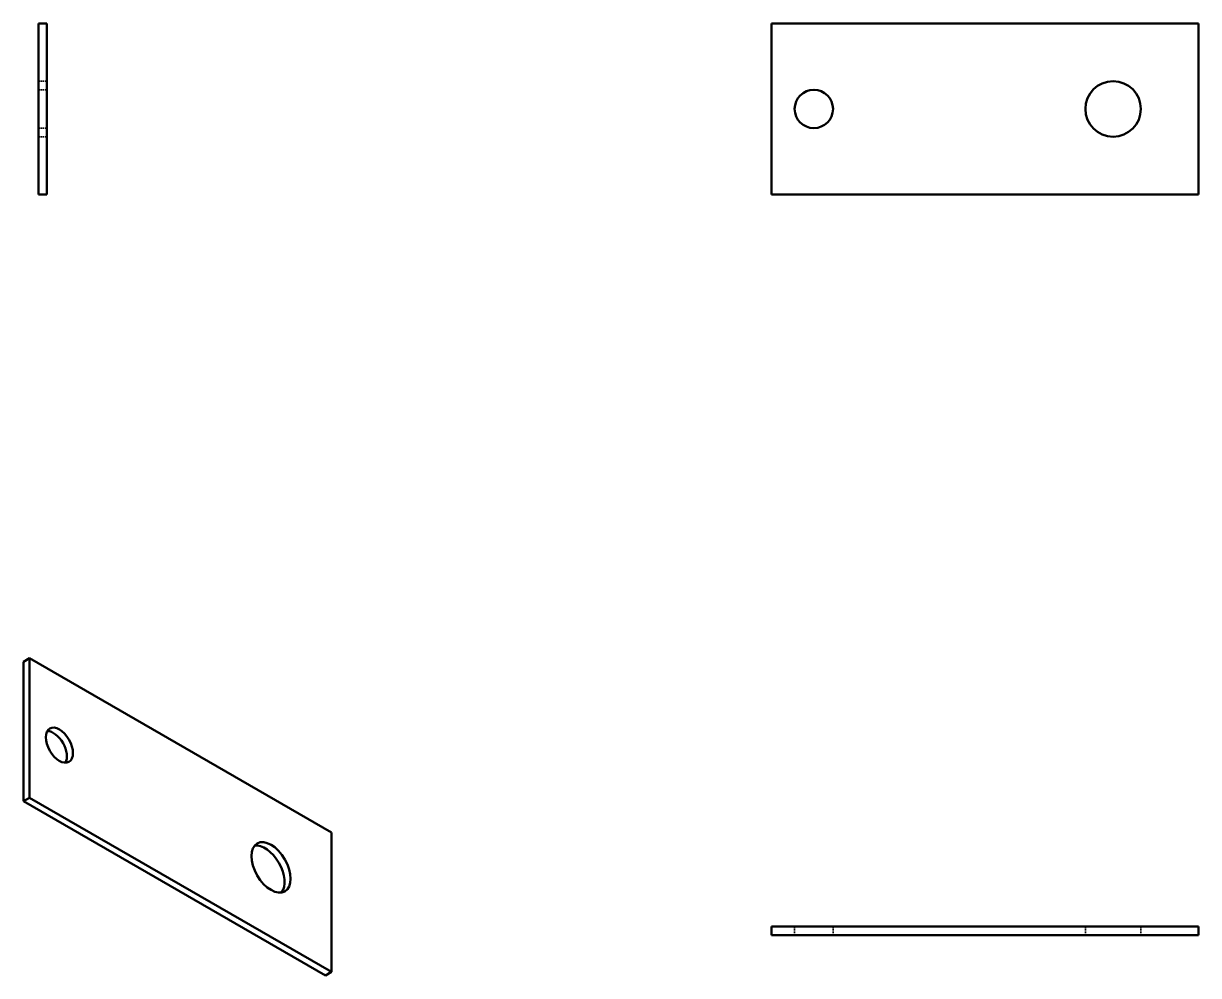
# Model space of a CAD drawing. Header units: millimetres. Extents: x 68 to 206, y 50 to 161.
import ezdxf

# ---------------------------------------------------------------- set-up
doc = ezdxf.new("R2010")
doc.units = ezdxf.units.MM
doc.linetypes.add('DASHED', pattern=[0.2067, 0.1654, -0.0413])
doc.layers.add('Hidden (ANSI)', color=7, linetype='DASHED', lineweight=35)
doc.layers.add('Visible (ANSI)', color=7, linetype='Continuous', lineweight=50)

msp = doc.modelspace()

# ---------------------------------------------------------------- linework, layer by layer
at = {"layer": 'Hidden (ANSI)'}
for p, q in [((69.82, 154.31), (70.82, 154.31)), ((69.82, 153.31), (70.82, 153.31)), ((69.82, 148.81), (70.82, 148.81)), ((69.82, 147.81), (70.82, 147.81)), ((158.39, 54.32), (158.39, 55.32)), ((162.89, 54.32), (162.89, 55.32)), ((192.44, 54.32), (192.44, 55.32)), ((198.94, 54.32), (198.94, 55.32))]:
    msp.add_line(p, q, dxfattribs=at)
at = {"layer": 'Visible (ANSI)'}
for p, q in [((69.82, 161.06), (70.82, 161.06)), ((69.82, 161.06), (69.82, 141.06)), ((70.82, 141.06), (70.82, 161.06)), ((155.69, 141.06), (155.69, 161.06)), ((155.69, 161.06), (205.69, 161.06)), ((205.69, 161.06), (205.69, 141.06)), ((69.82, 141.06), (70.82, 141.06)), ((205.69, 141.06), (155.69, 141.06)), ((68.08, 86.34), (68.79, 86.75)), ((68.79, 70.42), (68.79, 86.75)), ((68.79, 86.75), (104.14, 66.34)), ((68.08, 86.34), (68.08, 70.01)), ((68.08, 70.01), (68.79, 70.42)), ((104.14, 50.01), (68.79, 70.42)), ((68.08, 70.01), (103.44, 49.6)), ((104.14, 66.34), (104.14, 50.01)), ((155.69, 54.32), (155.69, 55.32)), ((205.69, 55.32), (155.69, 55.32)), ((205.69, 54.32), (205.69, 55.32)), ((155.69, 54.32), (205.69, 54.32)), ((103.44, 49.6), (104.14, 50.01))]:
    msp.add_line(p, q, dxfattribs=at)
for centre, radius in [((195.69, 151.06), 3.25), ((160.64, 151.06), 2.25)]:
    msp.add_circle(centre, radius, dxfattribs=at)
for centre, major_axis in [((72.28, 76.57), (1.12, -1.95)), ((97.07, 62.26), (1.62, -2.81))]:
    msp.add_ellipse(centre, major_axis=major_axis, ratio=0.57735, dxfattribs=at)
for centre, major_axis, start_param, end_param in [((71.58, 76.16), (1.12, -1.95), 0.319687, 2.821905), ((96.36, 61.85), (1.62, -2.81), 0.219325, 2.922267)]:
    msp.add_ellipse(centre, major_axis=major_axis, ratio=0.57735, start_param=start_param, end_param=end_param, dxfattribs=at)

doc.saveas('drawing.dxf')
